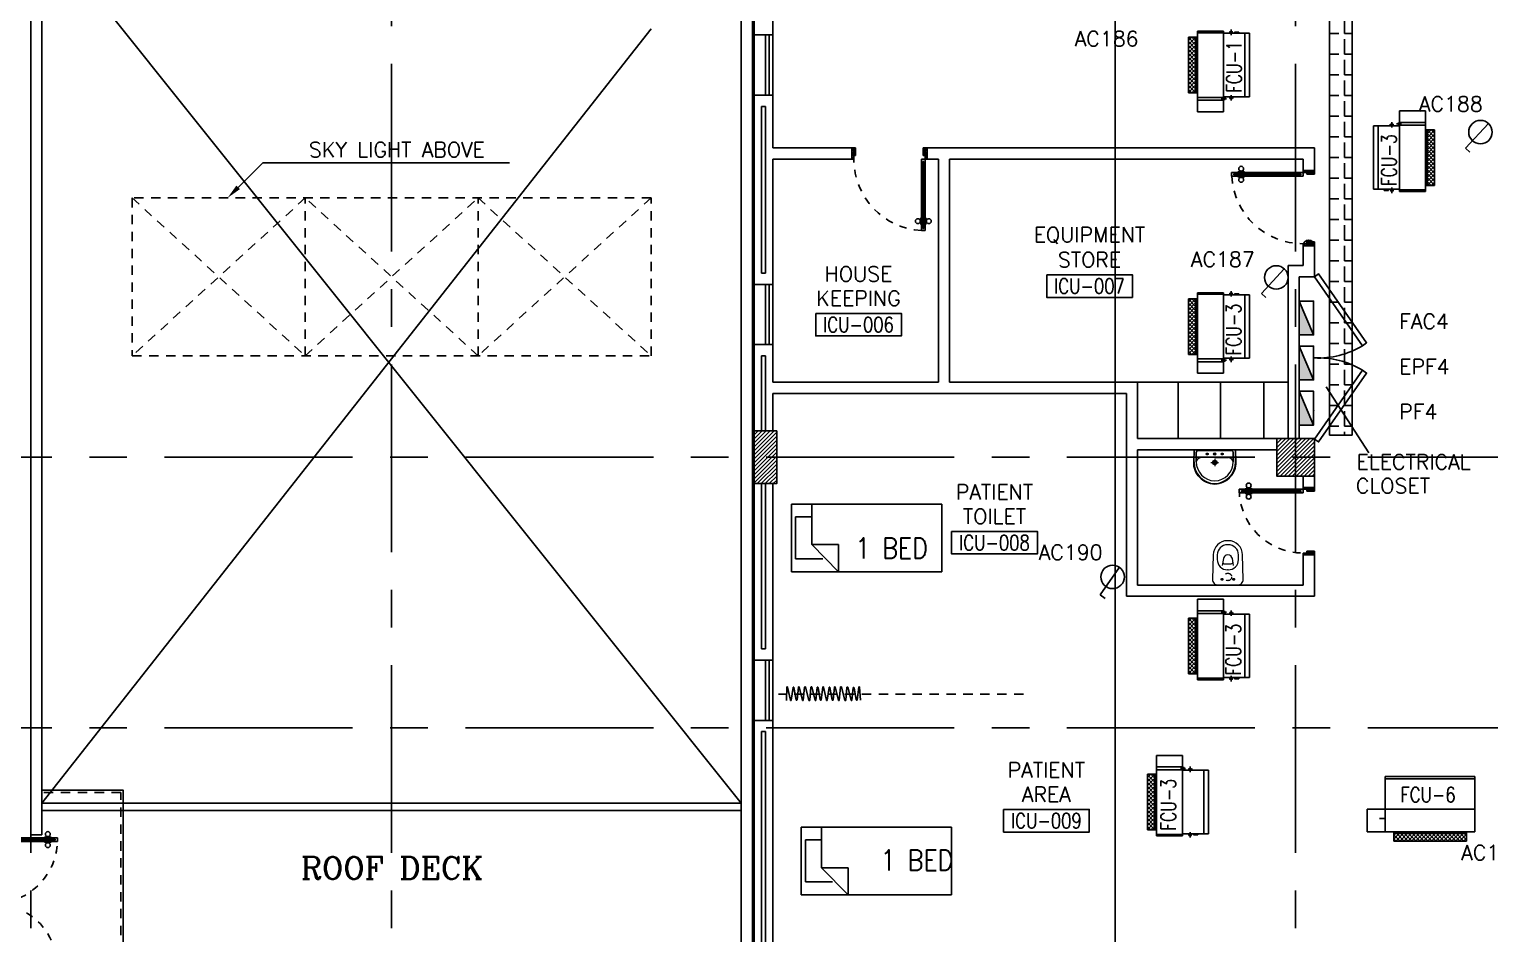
# Model space of a CAD drawing. Extents: x -0.4 to 91.9, y -1.1 to 78.4.
# Drawn here: x 42.55 to 61.97, y 13.81 to 25.85 of the extents above; entities that cross this region are included whole.
import ezdxf
from ezdxf.enums import TextEntityAlignment as Align

# ---------------------------------------------------------------- set-up
doc = ezdxf.new("R2010")
doc.units = 0
doc.header["$MEASUREMENT"] = 0
for name, pattern in [('CENTERX2', [4, 2.5, -0.5, 0.5, -0.5]), ('DASHED', [0.75, 0.5, -0.25]), ('HIDDEN', [0.375, 0.25, -0.125]), ('HIDDEN2', [0.1875, 0.125, -0.0625])]:
    doc.linetypes.add(name, pattern=pattern)
doc.layers.get('0').update_dxf_attribs({"color": 11, "linetype": 'CONTINUOUS'})
for name, color, linetype in [('A_CUBICLE_CURTAINS', 11, 'HIDDEN'), ('AXES', 11, 'CENTERX2'), ('COL', 11, 'CONTINUOUS'), ('COUNTER', 11, 'CONTINUOUS'), ('D_CURTAIN', 11, 'HIDDEN'), ('DOOR', 11, 'CONTINUOUS'), ('E-HLINE', 2, 'HIDDEN'), ('E-PANELBX', 3, 'CONTINUOUS'), ('E-SOCKETS', 4, 'CONTINUOUS'), ('E-TEXT', 4, 'CONTINUOUS'), ('E-TRAY', 2, 'CONTINUOUS'), ('E-WI', 6, 'CONTINUOUS'), ('FCU', 7, 'CONTINUOUS'), ('FIX', 11, 'CONTINUOUS'), ('FUR', 11, 'CONTINUOUS'), ('HAT', 11, 'CONTINUOUS'), ('HIDDEN', 11, 'HIDDEN2'), ('INSUL', 11, 'CONTINUOUS'), ('RM-BOX', 11, 'CONTINUOUS'), ('RM-IND', 11, 'CONTINUOUS'), ('RM-NAME', 11, 'CONTINUOUS'), ('RM-NO', 11, 'CONTINUOUS'), ('ROOF', 11, 'CONTINUOUS'), ('RS20', 11, 'CONTINUOUS'), ('SHAFT', 11, 'CONTINUOUS'), ('STR', 11, 'CONTINUOUS'), ('SUNI-FUR', 11, 'CONTINUOUS'), ('TEXTN', 2, 'CONTINUOUS'), ('WALL', 11, 'CONTINUOUS'), ('WIN', 11, 'CONTINUOUS')]:
    doc.layers.add(name, color=color, linetype=linetype)
doc.styles.add('ROMANC', font='romanc', dxfattribs={"height": 0.1})
doc.styles.add('ROMANS', font='ROMANS.shx', dxfattribs={"width": 0.6})
doc.styles.add('RS20', font='ROMANS.shx', dxfattribs={"height": 0.2})

# ---------------------------------------------------------------- blocks, each defined once
blk = doc.blocks.new('*X91')
at = {"color": 0}
for p, q in [((80579, 132658), (81071, 133150)), ((80579, 132711), (81018, 133150)), ((80579, 132764), (80965, 133150)), ((80579, 132817), (80912, 133150)), ((80579, 132870), (80859, 133150)), ((80579, 132923), (80806, 133150)), ((80579, 132976), (80753, 133150)), ((80579, 133029), (80700, 133150)), ((80579, 133082), (80647, 133150)), ((80579, 133135), (80594, 133150)), ((80624, 132650), (81079, 133105)), ((80677, 132650), (81079, 133052)), ((80730, 132650), (81079, 132999)), ((80783, 132650), (81079, 132946)), ((80836, 132650), (81079, 132892)), ((80890, 132650), (81079, 132839)), ((80943, 132650), (81079, 132786)), ((80996, 132650), (81079, 132733)), ((81049, 132650), (81079, 132680))]:
    blk.add_line(p, q, dxfattribs=at)
blk = doc.blocks.new('COL50')
at = {"layer": 'COL'}
blk.add_lwpolyline([(-250, 250), (-250, -250), (250, -250), (250, 250)], close=True, dxfattribs=at)
blk = doc.blocks.new('C11')
at = {"layer": 'HAT'}
h = blk.add_hatch(dxfattribs=at)
h.set_pattern_fill('ANSI31', color=256, scale=300, style=0)
h.set_pattern_definition([(45, (-248556.182, -75061.005), (-26.5165043, 26.5165043), [])])
h.paths.add_polyline_path([(300, 700), (0, 700), (0, 350), (300, 350)])
h.paths.add_polyline_path([(300, 350), (0, 350), (0, 0), (300, 0)])
at = {"layer": 'COL'}
blk.add_lwpolyline([(300, 700), (300, 0), (0, 0), (0, 700)], close=True, dxfattribs=at)
blk = doc.blocks.new('DOOR90')
at = {"layer": 'DOOR', "color": 0, "linetype": 'ByBlock'}
for p, q in [((-150, 0), (-150, -25)), ((-150, 0), (0, 0)), ((0, -50), (0, 0)), ((-1000, -25), (-1000, -75)), ((-1000, -75), (-1000, -25)), ((-950, -25), (-1000, -25)), ((-950, -75), (-1000, -75)), ((-970, -42), (-970, -58)), ((-950, -42), (-970, -42)), ((-950, -58), (-970, -58)), ((-950, -25), (-950, -42)), ((-950, -58), (-950, -75)), ((-918, -25), (-918, -18)), ((-828, -18), (-918, -18)), ((-918, -75), (-918, -82)), ((-828, -82), (-918, -82)), ((-905, -18), (-905, -9)), ((-905, -9), (-840, -9)), ((-905, -18), (-840, -18)), ((-905, -82), (-905, -91)), ((-905, -82), (-840, -82)), ((-905, -91), (-840, -91)), ((-840, -18), (-840, -9)), ((-840, -82), (-840, -91)), ((-828, -25), (-828, -18)), ((-828, -75), (-828, -82)), ((-200, -42), (-200, -25)), ((-200, -25), (-150, -25)), ((-180, -42), (-200, -42)), ((-200, -75), (-200, -58)), ((-200, -58), (-180, -58)), ((-150, -75), (-200, -75)), ((-180, -58), (-180, -42)), ((-150, -75), (-150, -25)), ((-150, -25), (-100, -25)), ((-100, -25), (-100, -50)), ((-100, -50), (0, -50)), ((-150, -900), (-150, -875)), ((-150, -875), (-100, -875)), ((0, -900), (-150, -900)), ((-150, -900), (0, -900)), ((-100, -850), (0, -850)), ((-100, -875), (-100, -850)), ((0, -850), (0, -900))]:
    blk.add_line(p, q, dxfattribs=at)
at = {"layer": 'DOOR', "color": 9, "linetype": 'ByBlock'}
for p, q in [((0, -50), (-114, 0)), ((0, -50), (-40, 0)), ((0, -50), (-100, -37)), ((0, -850), (-114, -900)), ((0, -850), (-100, -863)), ((0, -850), (-40, -900))]:
    blk.add_line(p, q, dxfattribs=at)
at = {"layer": 'DOOR', "linetype": 'ByBlock'}
for p, q in [((-200, -25), (-950, -25)), ((-200, -42), (-950, -42)), ((-200, -58), (-950, -58)), ((-950, -75), (-200, -75))]:
    blk.add_line(p, q, dxfattribs=at)
at = {"layer": 'DOOR', "color": 0, "linetype": 'ByBlock'}
for centre in [(-873, 24), (-873, -124)]:
    blk.add_circle(centre, 32.4, dxfattribs=at)
at = {"layer": 'DOOR', "color": 9, "linetype": 'ByBlock'}
for centre, radius, start, end in [((0, -50), 154, 161.1053, 166.2858), ((0, -50), 134, 158.1598, 169.28), ((0, -50), 94.4, 148.0182, 180), ((0, -50), 74.4, 137.7764, 180), ((0, -50), 114, 154.0838, 167.3774), ((0, -50), 54.4, 113.2074, 180), ((0, -50), 34.4, 90, 180), ((0, -50), 14.4, 90, 180), ((0, -850), 154, 193.7142, 198.8947), ((0, -850), 134, 190.72, 201.8402), ((0, -850), 94.4, 180, 211.9818), ((0, -850), 74.4, 180, 222.2236), ((0, -850), 54.4, 180, 246.7926), ((0, -850), 34.4, 180, 270), ((0, -850), 14.4, 180, 270)]:
    blk.add_arc(centre, radius, start, end, dxfattribs=at)
at = {"layer": 'DOOR', "linetype": 'HIDDEN', "ltscale": 0.5}
blk.add_arc((-150, -25), 850, 180, 270, dxfattribs=at)
blk = doc.blocks.new('C')
at = {"layer": 'D_CURTAIN'}
for points in [[(0.229, 0.077), (0.229, 0.077, 0.848601), (0.219, 0.076), (0.202, -0.062, -0.855925), (0.192, -0.063), (0.167, 0.072, 0.866955), (0.157, 0.072), (0.144, -0.065, -0.843142), (0.134, -0.066), (0.099, 0.077, 0.845318), (0.089, 0.076), (0.076, -0.066, -0.842227), (0.066, -0.067), (0.029, 0.079, 0.837896), (0.019, 0.078), (0.004, -0.065, -0.84563), (-0.006, -0.065), (-0.04, 0.078, 0.842014), (-0.049, 0.078), (-0.065, -0.063, -0.866148), (-0.075, -0.063), (-0.099, 0.074, 0.854133), (-0.109, 0.074), (-0.129, -0.066, -0.838104), (-0.139, -0.067), (-0.17, 0.077, 0.84026), (-0.18, 0.077), (-0.183, -0.071)], [(0.639, -0.068), (0.628, 0.076, 0.848601), (0.618, 0.076), (0.601, -0.063, -0.855925), (0.591, -0.063), (0.566, 0.071, 0.866955), (0.556, 0.071), (0.542, -0.066, -0.843142), (0.533, -0.066), (0.497, 0.076, 0.845318), (0.488, 0.075), (0.474, -0.067, -0.842227), (0.465, -0.068), (0.427, 0.078, 0.837896), (0.417, 0.078), (0.403, -0.065, -0.84563), (0.393, -0.066), (0.359, 0.078, 0.842014), (0.349, 0.077), (0.334, -0.063, -0.866148), (0.324, -0.064), (0.299, 0.074, 0.854133), (0.29, 0.073), (0.27, -0.067, -0.838104), (0.26, -0.067), (0.229, 0.077, 0.84026), (0.219, 0.076)]]:
    blk.add_lwpolyline(points, format="xyb", dxfattribs=at)
blk = doc.blocks.new('RM1')
at = {"layer": 'RM-BOX'}
blk.add_lwpolyline([(570, -200), (-570, -200), (-570, -500), (570, -500)], close=True, dxfattribs=at)
at = {"layer": 'RM-NAME', "style": 'ROMANS'}
for tag, p in [('ROOMNAME1', (0, 324)), ('ROOMNAME2', (0, 0))]:
    blk.add_attdef(tag, text='', height=200, dxfattribs=at).set_placement(p, align=Align.MIDDLE)
at = {"layer": 'RM-NO', "style": 'ROMANS', "width": 0.8}
blk.add_attdef('ROOMNO', text='', height=200, dxfattribs=at).set_placement((0, -350), align=Align.MIDDLE)
blk = doc.blocks.new('LAV1')
at = {"layer": 'FIX', "linetype": 'ByBlock', "ltscale": 0.3}
for p, q in [((-280, 210), (-275, 50)), ((-245, 210), (-245, 85)), ((245, 210), (245, 85)), ((280, 210), (275, 50)), ((0, 60), (-220, 60)), ((0, 60), (220, 60))]:
    blk.add_line(p, q, dxfattribs=at)
at = {"layer": 'FIX', "linetype": 'Continuous', "lineweight": 20}
for p, q in [((-275, 210), (-275, 50)), ((275, 210), (275, 50)), ((0, 50), (-275, 50)), ((0, 50), (-252, 50)), ((0, 155), (-181, 155)), ((0, 155), (181, 155)), ((0, 50), (252, 50)), ((0, 50), (275, 50))]:
    blk.add_line(p, q, dxfattribs=at)
at = {"layer": 'FIX', "linetype": 'DASHED', "lineweight": 20, "ltscale": 0.05}
for p, q in [((50, 220), (-50, 220)), ((0, 170), (0, 270)), ((0, 170), (0, 270))]:
    blk.add_line(p, q, dxfattribs=at)
at = {"layer": 'FIX', "lineweight": 20}
for p, q in [((16, 107), (-15, 107)), ((0, 92), (0, 123))]:
    blk.add_line(p, q, dxfattribs=at)
for centre, radius in [((0, 220), 29.5), ((0, 220), 22.5), ((0, 107), 15.5)]:
    blk.add_circle(centre, radius, dxfattribs=at)
at = {"layer": 'FIX', "linetype": 'HIDDEN', "lineweight": 20, "ltscale": 0.05}
for centre in [(-100, 107), (100, 107)]:
    blk.add_circle(centre, 12.4, dxfattribs=at)
at = {"layer": 'FIX', "linetype": 'ByBlock', "ltscale": 0.3}
for centre, radius, start, end in [((7, 220), 287, 91.3776, 182.0064), ((-7, 220), 287, 357.9936, 88.6224), ((-220, 85), 24.9, 179.7021, 269.9486), ((220, 85), 24.9, 270.0514, 0.2979)]:
    blk.add_arc(centre, radius, start, end, dxfattribs=at)
at = {"layer": 'FIX', "linetype": 'Continuous', "lineweight": 20}
for centre, radius, start, end in [((8, 217), 283, 91.6988, 181.351), ((8, 212), 253, 91.7328, 180.4884), ((-8, 217), 283, 358.649, 88.3012), ((-8, 212), 253, 359.5116, 88.2672), ((-179, 222), 66.9, 190.2006, 268.0786), ((179, 222), 66.9, 271.9214, 349.7994)]:
    blk.add_arc(centre, radius, start, end, dxfattribs=at)
blk = doc.blocks.new('WC1')
at = {"layer": 'FIX', "lineweight": 20}
for p, q in [((-210, 204), (-538, 194)), ((-727, 5), (-727, -5)), ((-674, 5), (-674, -5)), ((-534, 24), (-540, 0)), ((-540, 0), (-534, -24)), ((-475, 141), (-538, 141)), ((-395, 76), (-490, 60)), ((-339, 5), (-339, -5)), ((-538, -141), (-475, -141)), ((-538, -194), (-210, -204)), ((-490, -60), (-395, -76))]:
    blk.add_line(p, q, dxfattribs=at)
at = {"layer": 'FIX', "linetype": 'Continuous', "lineweight": 20}
blk.add_line((-420, -47), (-420, 45), dxfattribs=at)
at = {"layer": 'FIX', "lineweight": 20}
blk.add_lwpolyline([(-213, -204), (-210, -204, 0.414214), (-137, -131), (-137, 0), (-137, 131, 0.414214), (-210, 204)], format="xyb", dxfattribs=at)
at = {"layer": 'FIX', "linetype": 'HIDDEN2', "lineweight": 20, "ltscale": 0.3}
blk.add_circle((-245, 0), 49.8, dxfattribs=at)
at = {"layer": 'FIX', "linetype": 'HIDDEN', "lineweight": 20, "ltscale": 0.05}
for centre in [(-213, 78), (-213, -77)]:
    blk.add_circle(centre, 11.6, dxfattribs=at)
at = {"layer": 'FIX', "lineweight": 20}
for centre, radius, start, end in [((-538, 5), 189, 90, 180), ((-538, 5), 136, 90, 180), ((-473, -7), 68.2, 128.9242, 152.8468), ((-464, -18), 82, 108.496, 128.9242), ((-475, 5), 136, 360, 90), ((-538, -5), 189, 180, 270), ((-538, -5), 136, 180, 270), ((-473, 7), 68.2, 207.1532, 231.0758), ((-464, 18), 82, 231.0758, 251.504), ((-475, -5), 136, 270, 0)]:
    blk.add_arc(centre, radius, start, end, dxfattribs=at)
at = {"layer": 'FIX', "linetype": 'Continuous', "lineweight": 20}
for centre, start, end in [((-443, 46), 357.6662, 91.6121), ((-442, -46), 268.3879, 2.3338)]:
    blk.add_arc(centre, 22.3, start, end, dxfattribs=at)
blk = doc.blocks.new('DOOR-10')
at = {"layer": 'DOOR', "color": 0, "linetype": 'ByBlock'}
for p, q in [((-83, 1005), (-92, 1005)), ((-92, 1005), (-92, 940)), ((-76, 1018), (-83, 1018)), ((-83, 928), (-83, 1018)), ((-83, 1005), (-83, 940)), ((-26, 1100), (-76, 1100)), ((-76, 1100), (-26, 1100)), ((-76, 1050), (-76, 1100)), ((-59, 1050), (-76, 1050)), ((-43, 1070), (-59, 1070)), ((-59, 1050), (-59, 1070)), ((-43, 1050), (-43, 1070)), ((-26, 1050), (-43, 1050)), ((-26, 1050), (-26, 1100)), ((-26, 1018), (-18, 1018)), ((-18, 928), (-18, 1018)), ((-18, 1005), (-9, 1005)), ((-18, 1005), (-18, 940)), ((-9, 1005), (-9, 940)), ((-83, 940), (-92, 940)), ((-76, 928), (-83, 928)), ((-26, 928), (-18, 928)), ((-18, 940), (-9, 940)), ((-76, 200), (-59, 200)), ((-76, 150), (-76, 200)), ((-59, 200), (-59, 180)), ((-43, 200), (-26, 200)), ((-43, 180), (-43, 200)), ((-26, 200), (-26, 150)), ((-1001, 0), (-1001, 150)), ((-1001, 150), (-976, 150)), ((-1001, 150), (-1001, 0)), ((-951, 0), (-1001, 0)), ((-976, 150), (-976, 100)), ((-976, 100), (-951, 100)), ((-951, 100), (-951, 0)), ((-76, 150), (-26, 150)), ((-59, 180), (-43, 180)), ((-51, 100), (-51, 0)), ((-26, 100), (-51, 100)), ((-51, 0), (-1, 0)), ((-1, 150), (-26, 150)), ((-26, 150), (-26, 100))]:
    blk.add_line(p, q, dxfattribs=at)
at = {"layer": 'DOOR', "linetype": 'ByBlock'}
for p, q in [((-76, 1050), (-76, 200)), ((-59, 200), (-59, 1050)), ((-43, 200), (-43, 1050)), ((-26, 200), (-26, 1050))]:
    blk.add_line(p, q, dxfattribs=at)
at = {"layer": 'DOOR', "color": 9, "linetype": 'ByBlock'}
for p, q in [((-951, 0), (-1001, 114)), ((-951, 0), (-1001, 40)), ((-951, 0), (-964, 100)), ((-51, 0), (-1, 114)), ((-51, 0), (-37, 100)), ((-51, 0), (-1, 40)), ((-1, 0), (-1, 150))]:
    blk.add_line(p, q, dxfattribs=at)
at = {"layer": 'DOOR', "color": 0, "linetype": 'ByBlock'}
for centre in [(-124, 973), (23, 973)]:
    blk.add_circle(centre, 32.4, dxfattribs=at)
at = {"layer": 'DOOR', "linetype": 'HIDDEN', "ltscale": 0.5}
blk.add_arc((-23, 149), 952, 93.1482, 179.9482, dxfattribs=at)
at = {"layer": 'DOOR', "color": 9, "linetype": 'ByBlock'}
for centre, radius, start, end in [((-951, 0), 154, 103.7142, 108.8947), ((-951, 0), 134, 100.72, 111.8402), ((-951, 0), 94.4, 90, 121.9818), ((-951, 0), 74.4, 90, 132.2236), ((-951, 0), 54.4, 90, 156.7926), ((-951, 0), 34.4, 90, 180), ((-951, 0), 14.4, 90, 180), ((-51, 0), 94.4, 58.0182, 90), ((-51, 0), 74.4, 47.7764, 90), ((-51, 0), 54.4, 23.2074, 90), ((-51, 0), 34.4, 0, 90), ((-51, 0), 14.4, 0, 90), ((-51, 0), 134, 68.1598, 79.28), ((-51, 0), 114, 64.0838, 77.3774), ((-51, 0), 154, 71.1053, 76.2858)]:
    blk.add_arc(centre, radius, start, end, dxfattribs=at)
blk = doc.blocks.new('A$C272A55A0')
at = {"layer": 'DOOR', "color": 0, "linetype": 'ByBlock'}
for p, q in [((0, 900), (0, 1050)), ((50, 1050), (0, 1050)), ((50, 950), (50, 1050)), ((1750, 950), (1750, 1050)), ((1750, 1050), (1800, 1050)), ((1800, 1050), (1800, 900)), ((0, 900), (25, 900)), ((25, 950), (50, 950)), ((25, 900), (25, 950)), ((75, 900), (25, 900)), ((25, 850), (25, 900)), ((42, 850), (25, 850)), ((58, 870), (42, 870)), ((42, 870), (42, 850)), ((58, 850), (58, 870)), ((75, 850), (58, 850)), ((75, 900), (75, 850)), ((1725, 900), (1775, 900)), ((1725, 900), (1725, 850)), ((1725, 850), (1742, 850)), ((1742, 870), (1758, 870)), ((1742, 850), (1742, 870)), ((1775, 950), (1750, 950)), ((1758, 870), (1758, 850)), ((1758, 850), (1775, 850)), ((1775, 900), (1775, 950)), ((1800, 900), (1775, 900)), ((1775, 850), (1775, 900)), ((25, 50), (42, 50)), ((25, 50), (25, 0)), ((25, 0), (75, 0)), ((75, 0), (25, 0)), ((42, 50), (42, 30)), ((42, 30), (58, 30)), ((58, 50), (75, 50)), ((58, 50), (58, 30)), ((75, 50), (75, 0)), ((1718, 160), (1709, 160)), ((1709, 95), (1709, 160)), ((1718, 95), (1709, 95)), ((1725, 173), (1718, 173)), ((1718, 173), (1718, 83)), ((1718, 95), (1718, 160)), ((1725, 83), (1718, 83)), ((1742, 50), (1725, 50)), ((1725, 50), (1725, 0)), ((1775, 0), (1725, 0)), ((1725, 0), (1775, 0)), ((1742, 50), (1742, 30)), ((1758, 30), (1742, 30)), ((1775, 50), (1758, 50)), ((1758, 50), (1758, 30)), ((1775, 173), (1782, 173)), ((1775, 83), (1782, 83)), ((1775, 50), (1775, 0)), ((1782, 173), (1782, 83)), ((1782, 160), (1791, 160)), ((1782, 95), (1782, 160)), ((1782, 95), (1791, 95)), ((1791, 95), (1791, 160))]:
    blk.add_line(p, q, dxfattribs=at)
at = {"layer": 'DOOR', "color": 9, "linetype": 'ByBlock'}
for p, q in [((50, 1050), (0, 1010)), ((50, 1050), (0, 937)), ((50, 1050), (37, 950)), ((1750, 1050), (1800, 1010)), ((1750, 1050), (1800, 937)), ((1750, 1050), (1763, 950))]:
    blk.add_line(p, q, dxfattribs=at)
at = {"layer": 'DOOR', "linetype": 'ByBlock'}
for p, q in [((25, 850), (25, 50)), ((42, 850), (42, 50)), ((58, 850), (58, 50)), ((75, 50), (75, 850)), ((1725, 50), (1725, 850)), ((1742, 850), (1742, 50)), ((1758, 850), (1758, 50)), ((1775, 850), (1775, 50))]:
    blk.add_line(p, q, dxfattribs=at)
at = {"layer": 'DOOR', "color": 0, "linetype": 'ByBlock'}
for centre in [(1676, 128), (1824, 128)]:
    blk.add_circle(centre, 32.4, dxfattribs=at)
at = {"layer": 'DOOR', "color": 9, "linetype": 'ByBlock'}
for centre, radius, start, end in [((50, 1050), 54.4, 203.2074, 270), ((50, 1050), 74.4, 227.7764, 270), ((50, 1050), 34.4, 180, 270), ((50, 1050), 14.4, 180, 270), ((1750, 1050), 14.4, 270, 0), ((1750, 1050), 34.4, 270, 0), ((1750, 1050), 54.4, 270, 336.7926), ((1750, 1050), 74.4, 270, 312.2236), ((50, 1050), 94.4, 238.0182, 270), ((50, 1050), 114, 244.0838, 257.3774), ((50, 1050), 134, 248.1598, 259.28), ((50, 1050), 154, 251.1053, 256.2858), ((1750, 1050), 94.4, 270, 301.9818), ((1750, 1050), 114, 282.6226, 295.9162), ((1750, 1050), 134, 280.72, 291.8402), ((1750, 1050), 154, 283.7142, 288.8947)]:
    blk.add_arc(centre, radius, start, end, dxfattribs=at)
at = {"layer": 'DOOR', "linetype": 'HIDDEN', "ltscale": 0.5}
for centre, start, end in [((50, 851), 268.3174, 3.2965), ((1750, 851), 176.7035, 271.6826)]:
    blk.add_arc(centre, 851, start, end, dxfattribs=at)
at = {"layer": 'WALL', "linetype": 'ByBlock'}
blk.add_line((1800, 900), (1800, 1050), dxfattribs=at)
blk = doc.blocks.new('E-PBX')
at = {"layer": 'E-PANELBX'}
h = blk.add_hatch(color=256, dxfattribs=at)
h.paths.add_polyline_path([(34, 190), (-225, 190), (34, 81)])
h.paths.add_polyline_path([(225, 190), (34, 190), (34, 81), (225, 0)])
blk.add_line((225, 0), (-225, 190), dxfattribs=at)
blk.add_lwpolyline([(-225, 190), (225, 190), (225, 0), (-225, 0)], close=True, dxfattribs=at)
blk = doc.blocks.new('*X190')
at = {"color": 0}
for p, q in [((16890, -2467), (16943, -2414)), ((16890, -2520), (16990, -2420)), ((16990, -2565), (16890, -2465)), ((16890, -2573), (16990, -2473)), ((16990, -2619), (16890, -2519)), ((16990, -2512), (16892, -2414)), ((16990, -2459), (16945, -2414)), ((16890, -2626), (16990, -2526)), ((16990, -2672), (16890, -2572)), ((16890, -2679), (16990, -2579)), ((16990, -2725), (16890, -2625)), ((16890, -2732), (16990, -2632)), ((16990, -2778), (16890, -2678)), ((16890, -2785), (16990, -2685)), ((16990, -2831), (16890, -2731)), ((16890, -2838), (16990, -2738)), ((16990, -2884), (16890, -2784)), ((16890, -2891), (16990, -2791)), ((16990, -2937), (16890, -2837)), ((16890, -2944), (16990, -2844)), ((16990, -2990), (16890, -2890)), ((16890, -2997), (16990, -2897)), ((16990, -3043), (16890, -2943)), ((16890, -3050), (16990, -2950)), ((16990, -3096), (16890, -2996)), ((16890, -3103), (16990, -3003)), ((16990, -3149), (16890, -3049)), ((16944, -3155), (16890, -3102)), ((16892, -3155), (16990, -3056)), ((16945, -3155), (16990, -3109))]:
    blk.add_line(p, q, dxfattribs=at)
blk = doc.blocks.new('WHE06')
at = {"color": 2}
for p, q in [((689, 621), (346, 621)), ((346, 621), (346, 469)), ((689, 469), (689, 621)), ((60, -422), (60, 422)), ((212, 437), (269, 437)), ((232, 452), (232, 422)), ((232, 452), (252, 452)), ((242, 472), (242, 399)), ((252, 452), (252, 422)), ((305, 448), (373, 448)), ((321, 458), (321, 438)), ((321, 458), (346, 458)), ((321, 438), (346, 438)), ((346, 430), (689, 430)), ((811, 371), (689, 371)), ((711, -371), (711, 371)), ((811, -371), (811, 371)), ((811, -371), (689, -371)), ((142, -437), (142, -422)), ((142, -437), (197, -437)), ((197, -437), (197, -422)), ((221, -437), (269, -437)), ((232, -452), (232, -422)), ((232, -452), (252, -452)), ((242, -472), (242, -399)), ((252, -452), (252, -422)), ((346, -430), (689, -430))]:
    blk.add_line(p, q, dxfattribs=at)
at = {"color": 6}
for p, q in [((0, -422), (0, 422)), ((0, 422), (346, 422)), ((346, 469), (346, -451)), ((689, 469), (346, 469)), ((689, -451), (689, 469)), ((0, -422), (346, -422)), ((346, -451), (689, -451))]:
    blk.add_line(p, q, dxfattribs=at)
at = {"color": 2}
blk.add_blockref('*X190', (-16179, 2784), dxfattribs=at)
blk = doc.blocks.new('*X209')
at = {"color": 0}
for p, q in [((-750, 2538), (-672, 2616)), ((-750, 2591), (-725, 2616)), ((-660, 2516), (-750, 2606)), ((-713, 2516), (-750, 2553)), ((-719, 2516), (-619, 2616)), ((-607, 2516), (-707, 2616)), ((-666, 2516), (-566, 2616)), ((-554, 2516), (-654, 2616)), ((-613, 2516), (-513, 2616)), ((-501, 2516), (-601, 2616)), ((-560, 2516), (-460, 2616)), ((-448, 2516), (-548, 2616)), ((-507, 2516), (-407, 2616)), ((-394, 2516), (-494, 2616)), ((-454, 2516), (-354, 2616)), ((-341, 2516), (-441, 2616)), ((-401, 2516), (-301, 2616)), ((-288, 2516), (-388, 2616)), ((-348, 2516), (-248, 2616)), ((-235, 2516), (-335, 2616)), ((-295, 2516), (-195, 2616)), ((-182, 2516), (-282, 2616)), ((-242, 2516), (-142, 2616)), ((-129, 2516), (-229, 2616)), ((-189, 2516), (-89, 2616)), ((-76, 2516), (-176, 2616)), ((-136, 2516), (-36, 2616)), ((-23, 2516), (-123, 2616)), ((-83, 2516), (17, 2616)), ((30, 2516), (-70, 2616)), ((-30, 2516), (70, 2616)), ((83, 2516), (-17, 2616)), ((23, 2516), (123, 2616)), ((136, 2516), (36, 2616)), ((76, 2516), (176, 2616)), ((189, 2516), (89, 2616)), ((129, 2516), (215, 2601)), ((215, 2543), (142, 2616)), ((182, 2516), (215, 2548)), ((215, 2596), (195, 2616))]:
    blk.add_line(p, q, dxfattribs=at)

msp = doc.modelspace()

# ---------------------------------------------------------------- hatches: boundary and pattern name
at = {"layer": 'HAT', "linetype": 'ByBlock'}
h = msp.add_hatch(dxfattribs=at)
h.set_pattern_fill('ANGLE', color=256, style=0)
h.set_pattern_definition([(0, (-275968.1855, -57293.01293), (0, 0.275), [0.2, -0.075]), (90, (-275968.1855, -57293.01293), (-0.275, 2e-17), [0.2, -0.075])])
h.paths.add_polyline_path([(59.6696, 34.4506), (60.3146, 34.4506), (60.1421, 34.2781), (60.1421, 20.4436), (59.8421, 20.4436), (59.8421, 34.2781)])

# ---------------------------------------------------------------- linework, layer by layer
at = {"layer": 'A_CUBICLE_CURTAINS', "ltscale": 0.5}
msp.add_line((55.772, 17), (52.5148, 17), dxfattribs=at)
at = {"layer": 'AXES'}
for p, q in [((47.37, -1.1143), (47.37, 77.6984)), ((59.39, -1.1143), (59.39, 77.6984)), ((42.57, -1.1143), (42.57, 77.3484)), ((52.17, -1.1143), (52.17, 77.3484)), ((52.19, -1.1143), (52.19, 77.3484)), ((0.35, 20.15), (68.39, 20.15)), ((0.35, 16.55), (68.39, 16.55))]:
    msp.add_line(p, q, dxfattribs=at)
at = {"layer": 'COUNTER', "linetype": 'ByBlock'}
for p, q in [((57.29, 21.15), (59.29, 21.15)), ((57.831, 21.15), (57.831, 20.4)), ((58.39, 21.15), (58.39, 20.4)), ((58.9672, 21.15), (58.9672, 20.4))]:
    msp.add_line(p, q, dxfattribs=at)
at = {"layer": 'E-SOCKETS'}
for p, q in [((61.9555, 24.5906), (61.6503, 24.2627)), ((61.6503, 24.2627), (61.7088, 24.2082)), ((59.2402, 22.6567), (58.935, 22.3288)), ((58.935, 22.3288), (58.9936, 22.2743)), ((57.0467, 18.6863), (56.7906, 18.3188)), ((56.7906, 18.3188), (56.8562, 18.2731))]:
    msp.add_line(p, q, dxfattribs=at)
for centre in [(61.849, 24.4762), (59.1337, 22.5423), (56.9574, 18.5581)]:
    msp.add_circle(centre, 0.1562, dxfattribs=at)
at = {"layer": 'E-TEXT', "color": 7}
msp.add_line((60.3625, 20.2105), (59.7951, 21.0867), dxfattribs=at)
at = {"layer": 'E-TRAY', "color": 4}
for p, q in [((59.8421, 20.4436), (59.8421, 34.2781)), ((60.1421, 20.4436), (60.1421, 34.2781)), ((59.8421, 20.4436), (60.1421, 20.4436))]:
    msp.add_line(p, q, dxfattribs=at)
at = {"layer": 'E-WI', "color": 4}
for points in [[(59.6438, 21.9664, 0, 0.1162, 0), (59.876, 21.9565, 0, 0, 0), (59.9474, 21.9526, 0, 0, 0), (60.6117, 21.9506, 0, 0, 0)], [(59.6438, 21.3664, 0, 0.1162, 0), (59.876, 21.3565, 0, 0, 0), (59.9474, 21.3526, 0, 0, 0), (60.6117, 21.3506, 0, 0, 0)], [(59.6438, 20.7664, 0, 0.1162, 0), (59.876, 20.7565, 0, 0, 0), (59.9474, 20.7526, 0, 0, 0), (60.6117, 20.7506, 0, 0, 0)]]:
    msp.add_lwpolyline(points, format="xyseb", dxfattribs=at)
at = {"layer": 'FCU', "color": 7}
for p, q in [((61.7755, 15.9048), (60.5815, 15.9048)), ((60.5815, 15.9048), (60.5815, 15.1678)), ((61.7755, 15.8728), (60.5815, 15.8728)), ((61.7755, 15.9048), (61.7755, 15.1678)), ((60.3435, 15.4678), (60.3435, 15.1678)), ((60.5815, 15.4678), (60.3435, 15.4678)), ((61.7755, 15.4678), (60.5815, 15.4678)), ((60.5815, 15.1678), (60.3435, 15.1678)), ((60.5815, 15.3428), (60.5082, 15.3428)), ((61.7755, 15.1678), (60.5815, 15.1678)), ((60.696, 15.1678), (60.696, 15.0428)), ((61.661, 15.1678), (61.661, 15.0428)), ((61.661, 15.1428), (60.696, 15.1428)), ((61.661, 15.0428), (60.696, 15.0428))]:
    msp.add_line(p, q, dxfattribs=at)
at = {"layer": 'FCU', "color": 6}
for p, q in [((61.7755, 15.9048), (60.5815, 15.9048)), ((60.5815, 15.9048), (60.5815, 15.1678)), ((61.7755, 15.9048), (61.7755, 15.1678)), ((61.7755, 15.4678), (60.5815, 15.4678)), ((61.7755, 15.1678), (60.5815, 15.1678))]:
    msp.add_line(p, q, dxfattribs=at)
at = {"layer": 'FCU', "color": 3}
for p, q in [((61.7755, 15.8728), (60.5815, 15.8728)), ((60.3435, 15.4678), (60.3435, 15.1678)), ((60.5815, 15.4678), (60.3435, 15.4678)), ((60.5815, 15.1678), (60.3435, 15.1678)), ((60.5815, 15.3428), (60.5082, 15.3428)), ((60.696, 15.1678), (60.696, 15.0428)), ((61.661, 15.1678), (61.661, 15.0428)), ((61.661, 15.1428), (60.696, 15.1428)), ((61.661, 15.0428), (60.696, 15.0428))]:
    msp.add_line(p, q, dxfattribs=at)
at = {"layer": 'FUR'}
for p, q in [((54.6864, 19.5265), (52.6864, 19.5265)), ((52.6864, 19.5265), (52.6864, 18.6265)), ((52.9581, 19.5265), (52.9581, 18.9877)), ((54.6864, 18.6265), (54.6864, 19.5265)), ((52.7419, 19.3566), (52.7419, 18.7987)), ((52.9581, 19.3566), (52.7419, 19.3566)), ((52.9581, 18.9877), (53.3115, 18.9877)), ((52.9581, 18.9877), (53.3115, 18.6265)), ((53.3115, 18.6265), (53.3115, 18.9877)), ((52.7419, 18.7987), (53.1016, 18.7987)), ((52.6864, 18.6265), (54.6864, 18.6265)), ((54.8161, 15.2284), (52.8161, 15.2284)), ((52.8161, 15.2284), (52.8161, 14.3284)), ((53.0877, 15.2284), (53.0877, 14.6895)), ((54.8161, 14.3284), (54.8161, 15.2284)), ((52.8715, 15.0585), (52.8715, 14.5006)), ((53.0877, 15.0585), (52.8715, 15.0585)), ((53.0877, 14.6895), (53.4411, 14.6895)), ((53.0877, 14.6895), (53.4411, 14.3284)), ((53.4411, 14.3284), (53.4411, 14.6895)), ((52.8715, 14.5006), (53.2312, 14.5006)), ((52.8161, 14.3284), (54.8161, 14.3284))]:
    msp.add_line(p, q, dxfattribs=at)
at = {"layer": 'HIDDEN'}
for p, q in [((50.82, 23.6), (43.92, 23.6)), ((43.92, 23.6), (43.92, 21.5)), ((46.22, 23.6), (43.92, 21.5)), ((43.92, 23.6), (46.22, 21.5)), ((48.52, 21.5), (46.22, 23.6)), ((46.22, 21.5), (48.52, 23.6)), ((46.22, 21.5), (46.22, 23.6)), ((46.22, 21.5), (46.22, 23.6)), ((50.82, 23.6), (48.52, 21.5)), ((48.52, 23.6), (50.82, 21.5)), ((48.52, 21.5), (48.52, 23.6)), ((48.52, 21.5), (48.52, 23.6)), ((50.82, 21.5), (50.82, 23.6)), ((43.92, 21.5), (50.82, 21.5))]:
    msp.add_line(p, q, dxfattribs=at)
at = {"layer": 'INSUL'}
for p, q in [((52.29, 24.8182), (52.34, 24.8182)), ((52.29, 22.5994), (52.29, 24.8182)), ((52.34, 22.5994), (52.34, 24.8182)), ((52.29, 22.5994), (52.34, 22.5994)), ((52.29, 20.5), (52.29, 21.4994)), ((52.29, 21.4994), (52.34, 21.4994)), ((52.34, 20.5), (52.34, 21.4994)), ((52.29, 19.8), (52.29, 17.6)), ((52.34, 19.8), (52.34, 17.6)), ((52.29, 17.6), (52.34, 17.6)), ((52.29, 16.5), (52.29, 13.3)), ((52.29, 16.5), (52.34, 16.5)), ((52.34, 16.5), (52.34, 13.3))]:
    msp.add_line(p, q, dxfattribs=at)
at = {"layer": 'RM-IND'}
for p, q in [((45.3291, 23.7411), (45.6575, 24.0679)), ((45.6575, 24.0679), (46.1705, 24.0679)), ((46.1705, 24.0679), (48.9371, 24.0679))]:
    msp.add_line(p, q, dxfattribs=at)
msp.add_solid([(45.3526, 23.7174), (45.3055, 23.7647), (45.1873, 23.6)], dxfattribs=at)
at = {"layer": 'ROOF'}
for p, q in [((42.57, 27), (42.57, 15.125)), ((42.72, 27), (42.72, 15.125)), ((52.02, 27), (52.02, 13.3)), ((52.17, 27.1), (52.17, 5.7)), ((52.02, 15.55), (42.72, 15.55)), ((52.02, 15.45), (42.72, 15.45)), ((42.57, 15.125), (42.72, 15.125))]:
    msp.add_line(p, q, dxfattribs=at)
at = {"layer": 'SHAFT'}
for p, q in [((52.02, 15.55), (42.87, 27)), ((42.72, 15.55), (50.82, 25.85))]:
    msp.add_line(p, q, dxfattribs=at)
at = {"layer": 'STR'}
msp.add_lwpolyline([(42.72, 13.0859), (43.8, 13.0859), (43.8, 15.7209), (42.72, 15.7209)], dxfattribs=at)
at = {"layer": 'STR', "linetype": 'HIDDEN2'}
msp.add_lwpolyline([(42.72, 13.1159), (43.77, 13.1159), (43.77, 15.6909), (42.72, 15.6909)], dxfattribs=at)
at = {"layer": 'SUNI-FUR', "linetype": 'Continuous'}
msp.add_line((56.99, 5.75), (56.99, 64.57), dxfattribs=at)
at = {"layer": 'WALL'}
for p, q in [((52.19, 27), (52.19, 25.7682)), ((52.44, 26.265), (52.44, 25.7682)), ((52.19, 25.7682), (52.44, 25.7682)), ((52.19, 24.9682), (52.44, 24.9682)), ((52.19, 22.4494), (52.19, 24.9682)), ((52.44, 24.265), (52.44, 24.9682)), ((52.44, 22.4494), (52.44, 24.115)), ((54.64, 21.15), (54.64, 24.115)), ((54.79, 21.15), (54.79, 24.115)), ((59.49, 23.965), (59.49, 24.115)), ((59.64, 23.965), (59.64, 24.265)), ((59.49, 22.7), (59.49, 22.965)), ((59.64, 22.55), (59.64, 22.965)), ((59.29, 20.4), (59.29, 22.7)), ((59.44, 20.4), (59.44, 22.55)), ((52.19, 22.4494), (52.44, 22.4494)), ((52.19, 20.5), (52.19, 21.6494)), ((52.19, 21.6494), (52.44, 21.6494)), ((52.44, 21.15), (52.44, 21.6494)), ((52.44, 20.5), (52.44, 21)), ((59.49, 19.9), (59.49, 19.75)), ((59.64, 19.9), (59.64, 19.75)), ((52.19, 19.8), (52.19, 17.45)), ((52.44, 19.8), (52.44, 17.45)), ((59.49, 19.75), (59.64, 19.75)), ((59.49, 18.85), (59.64, 18.85)), ((59.49, 18.85), (59.49, 18.45)), ((59.64, 18.85), (59.64, 18.3)), ((52.19, 17.45), (52.44, 17.45)), ((52.19, 16.65), (52.19, 13.3)), ((52.19, 16.65), (52.44, 16.65)), ((52.44, 16.65), (52.44, 13.3))]:
    msp.add_line(p, q, dxfattribs=at)
at = {"layer": 'WALL', "linetype": 'ByBlock'}
for p, q in [((52.44, 24.265), (53.49, 24.265)), ((52.44, 24.115), (53.49, 24.115)), ((53.49, 24.265), (53.49, 24.115)), ((54.49, 24.265), (54.49, 24.115)), ((54.49, 24.265), (59.64, 24.265)), ((54.49, 24.115), (54.64, 24.115)), ((54.79, 24.115), (59.49, 24.115)), ((59.64, 24.265), (59.64, 24.115)), ((59.64, 23.965), (59.49, 23.965)), ((59.64, 22.965), (59.49, 22.965)), ((59.49, 22.7), (59.29, 22.7)), ((59.64, 22.55), (59.44, 22.55)), ((54.64, 21.15), (52.44, 21.15)), ((57.14, 21), (52.44, 21)), ((57.29, 21.15), (54.79, 21.15)), ((57.14, 18.3), (57.14, 21)), ((57.29, 21.15), (57.29, 20.4)), ((59.14, 20.4), (57.29, 20.4)), ((59.14, 20.25), (57.29, 20.25)), ((57.29, 18.45), (57.29, 20.25)), ((52.44, 18.65), (52.44, 13.3)), ((59.64, 18.3), (57.14, 18.3)), ((59.49, 18.45), (57.29, 18.45))]:
    msp.add_line(p, q, dxfattribs=at)
at = {"layer": 'WALL'}
for points in [[(59.64, 22.55), (59.696, 22.589), (60.3345, 21.6726), (60.2786, 21.6336)], [(59.64, 20.3928), (59.696, 20.3538), (60.3345, 21.2702), (60.2786, 21.3092)]]:
    msp.add_lwpolyline(points, close=True, dxfattribs=at)
at = {"layer": 'WALL', "linetype": 'ByBlock', "ltscale": 0.3}
for points in [[(52.19, 19.8), (52.49, 19.8), (52.49, 20.5), (52.19, 20.5)], [(59.14, 20.4), (59.64, 20.4), (59.64, 19.9), (59.14, 19.9)]]:
    msp.add_lwpolyline(points, close=True, dxfattribs=at)
at = {"layer": 'WALL'}
for centre, radius, start, end in [((59.565, 22.965), 0.075, 0, 180), ((59.696, 22.589), 1.119, 267.13243, 301.37409), ((59.696, 20.3538), 1.119, 58.62591, 92.86757)]:
    msp.add_arc(centre, radius, start, end, dxfattribs=at)
at = {"layer": 'WIN'}
for p, q in [((52.19, 24.9682), (52.19, 25.7682)), ((52.34, 24.9682), (52.34, 25.7682)), ((52.39, 24.9682), (52.39, 25.7682)), ((52.44, 24.9682), (52.44, 25.7682)), ((52.19, 21.6494), (52.19, 22.4494)), ((52.34, 21.6494), (52.34, 22.4494)), ((52.39, 21.6494), (52.39, 22.4494)), ((52.44, 21.6494), (52.44, 22.4494)), ((52.19, 16.65), (52.19, 17.45)), ((52.34, 16.65), (52.34, 17.45)), ((52.39, 16.65), (52.39, 17.45)), ((52.44, 16.65), (52.44, 17.45))]:
    msp.add_line(p, q, dxfattribs=at)

# ---------------------------------------------------------------- block references
at = {"layer": 'COL', "linetype": 'ByBlock', "xscale": 0.001, "yscale": 0.001, "zscale": 0.001}
msp.add_blockref('C11', (52.19, 19.8), dxfattribs=at)
at = {"layer": 'COL', "xscale": 0.001, "yscale": 0.001, "zscale": 0.001}
msp.add_blockref('COL50', (59.39, 20.15), dxfattribs=at)
at = {"layer": 'D_CURTAIN', "ltscale": 2, "xscale": 1.2, "yscale": 1.2, "zscale": 1.2}
msp.add_blockref('C', (52.8391, 16.9984), dxfattribs=at)
at = {"layer": 'DOOR', "color": 0, "linetype": 'ByBlock', "ltscale": 0.3, "yscale": 0.001, "zscale": 0.001}
for p, xscale, rotation in [((54.4907, 24.265), -0.001, 180), ((59.64, 23.9657), 0.001, 90)]:
    msp.add_blockref('DOOR-10', p, dxfattribs=dict(at, xscale=xscale, rotation=rotation))
at = {"layer": 'DOOR', "color": 0, "linetype": 'ByBlock', "xscale": 0.001, "yscale": 0.001, "zscale": 0.001}
msp.add_blockref('DOOR90', (59.64, 19.75), dxfattribs=at)
at = {"layer": 'DOOR', "color": 0, "linetype": 'ByBlock', "xscale": 0.001, "yscale": 0.001, "zscale": 0.001, "rotation": 90}
msp.add_blockref('A$C272A55A0', (42.9254, 13.3125), dxfattribs=at)
at = {"layer": 'E-PANELBX', "xscale": -0.0009999999892897904, "yscale": 0.0009999999892897904, "zscale": 0.001, "rotation": 90}
for p in [(59.63, 22.0033), (59.63, 21.4033), (59.63, 20.8033)]:
    msp.add_blockref('E-PBX', p, dxfattribs=at)
at = {"layer": 'FCU', "linetype": 'ByBlock', "xscale": 0.0009999871253967285, "yscale": 0.001000002026557922, "zscale": 0.001, "rotation": 180}
for p in [(58.7758, 25.3683), (58.7758, 21.8883)]:
    msp.add_blockref('WHE06', p, dxfattribs=at)
at = {"layer": 'FCU', "linetype": 'ByBlock', "yscale": 0.001000002026557922, "zscale": 0.001}
for p, xscale in [((60.4279, 24.1371), 0.0009999871253967285), ((58.7758, 17.64), -0.0009999871253967285), ((58.231, 15.563), -0.0009999871253967285)]:
    msp.add_blockref('WHE06', p, dxfattribs=dict(at, xscale=xscale))
at = {"layer": 'FCU', "color": 11, "extrusion": (0, 0, -1), "xscale": 0.0009999871253967285, "yscale": 0.001000002026557922, "zscale": -0.001}
msp.add_blockref('*X209', (-60.9108, 12.527), dxfattribs=at)
at = {"layer": 'FIX', "xscale": 0.001, "yscale": 0.001, "zscale": 0.001}
for name, p, rotation in [('LAV1', (58.315, 20.3), 180), ('WC1', (58.49, 18.313), 270)]:
    msp.add_blockref(name, p, dxfattribs=dict(at, rotation=rotation))
at = {"layer": 'HAT', "xscale": 0.001, "yscale": 0.001, "zscale": 0.001}
msp.add_blockref('*X91', (-21.4392, -112.7497), dxfattribs=at)
at = {"layer": 'RM-NAME'}
ref = msp.add_blockref('RM1', (56.6504, 22.7774), dxfattribs=dict(at, xscale=-0.001, yscale=0.001, zscale=0.001))
ref.add_attrib('ROOMNO', 'ICU-007', dxfattribs={"layer": 'RM-NO', "height": 0.2, "style": 'ROMANS', "width": 0.8}).set_placement((56.6504, 22.4274), align=Align.MIDDLE)
ref.add_attrib('ROOMNAME2', 'STORE', dxfattribs={"height": 0.2, "style": 'ROMANS'}).set_placement((56.6504, 22.7774), align=Align.MIDDLE)
ref.add_attrib('ROOMNAME1', 'EQUIPMENT', dxfattribs={"height": 0.2, "style": 'ROMANS'}).set_placement((56.6504, 23.1012), align=Align.MIDDLE)
ref = msp.add_blockref('RM1', (53.5788, 22.2649), dxfattribs=dict(at, xscale=-0.001, yscale=0.001, zscale=0.001))
ref.add_attrib('ROOMNO', 'ICU-006', dxfattribs={"layer": 'RM-NO', "height": 0.2, "style": 'ROMANS', "width": 0.8}).set_placement((53.5788, 21.9149), align=Align.MIDDLE)
ref.add_attrib('ROOMNAME2', 'KEEPING', dxfattribs={"height": 0.2, "style": 'ROMANS'}).set_placement((53.5788, 22.2649), align=Align.MIDDLE)
ref.add_attrib('ROOMNAME1', 'HOUSE', dxfattribs={"height": 0.2, "style": 'ROMANS'}).set_placement((53.5788, 22.5887), align=Align.MIDDLE)
ref = msp.add_blockref('RM1', (55.3868, 19.3632), dxfattribs=dict(at, xscale=-0.001, yscale=0.001, zscale=0.001))
ref.add_attrib('ROOMNO', 'ICU-008', dxfattribs={"layer": 'RM-NO', "height": 0.2, "style": 'ROMANS', "width": 0.8}).set_placement((55.3868, 19.0132), align=Align.MIDDLE)
ref.add_attrib('ROOMNAME2', 'TOILET', dxfattribs={"height": 0.2, "style": 'ROMANS'}).set_placement((55.3868, 19.3632), align=Align.MIDDLE)
ref.add_attrib('ROOMNAME1', 'PATIENT', dxfattribs={"height": 0.2, "style": 'ROMANS'}).set_placement((55.3868, 19.6871), align=Align.MIDDLE)
ref = msp.add_blockref('RM1', (56.077, 15.6641), dxfattribs=dict(at, xscale=-0.001, yscale=0.001, zscale=0.001))
ref.add_attrib('ROOMNO', 'ICU-009', dxfattribs={"layer": 'RM-NO', "height": 0.2, "style": 'ROMANS', "width": 0.8}).set_placement((56.077, 15.3141), align=Align.MIDDLE)
ref.add_attrib('ROOMNAME2', 'AREA', dxfattribs={"height": 0.2, "style": 'ROMANS'}).set_placement((56.077, 15.6641), align=Align.MIDDLE)
ref.add_attrib('ROOMNAME1', 'PATIENT', dxfattribs={"height": 0.2, "style": 'ROMANS'}).set_placement((56.077, 15.9879), align=Align.MIDDLE)

# ---------------------------------------------------------------- texts
at = {"layer": 'E-HLINE', "color": 4, "style": 'ROMANS'}
for s, p in [('FAC4', (60.7691, 21.8573)), ('EPF4', (60.7691, 21.2573)), ('PF4', (60.7691, 20.6573))]:
    msp.add_text(s, height=0.2, dxfattribs=at).set_placement(p)
at = {"layer": 'E-SOCKETS', "style": 'ROMANS'}
for s, p in [('AC186', (56.4538, 25.6178)), ('AC188', (61.0308, 24.751)), ('AC187', (57.9991, 22.6834)), ('AC190', (55.9753, 18.7854)), ('AC193', (61.5933, 14.7912))]:
    msp.add_text(s, height=0.2, dxfattribs=at).set_placement(p)
at = {"layer": 'E-TEXT', "color": 4, "style": 'ROMANS'}
for s, p in [('ELECTRICAL', (60.2016, 19.9877)), ('CLOSET', (60.1923, 19.6703))]:
    msp.add_text(s, height=0.2, dxfattribs=at).set_placement(p)
at = {"layer": 'RM-NAME', "style": 'ROMANS'}
msp.add_text('SKY LIGHT ABOVE', height=0.2, dxfattribs=at).set_placement((46.2705, 24.2429), align=Align.MIDDLE_LEFT)
at = {"layer": 'RM-NAME', "style": 'ROMANC'}
msp.add_text('ROOF DECK', height=0.3, dxfattribs=at).set_placement((47.37, 14.6854), align=Align.MIDDLE)
at = {"layer": 'RS20', "style": 'RS20', "width": 0.85}
for p in [(54.0175, 18.9403), (54.3557, 14.7891)]:
    msp.add_text('1 BED', height=0.2736, dxfattribs=at).set_placement(p, align=Align.MIDDLE)
at = {"layer": 'TEXTN', "style": 'ROMANS', "width": 0.75}
for s, p in [('FCU-1', (58.6727, 24.9986)), ('FCU-3', (60.7313, 23.7578)), ('FCU-3', (58.665, 21.503)), ('FCU-3', (58.6642, 17.2455)), ('FCU-3', (57.7978, 15.1818))]:
    msp.add_text(s, height=0.2, rotation=90, dxfattribs=at).set_placement(p)
at = {"layer": 'TEXTN', "style": 'ROMANS', "width": 0.8}
msp.add_text('FCU-6', height=0.2, dxfattribs=at).set_placement((60.7852, 15.5604))

doc.saveas('drawing.dxf')
